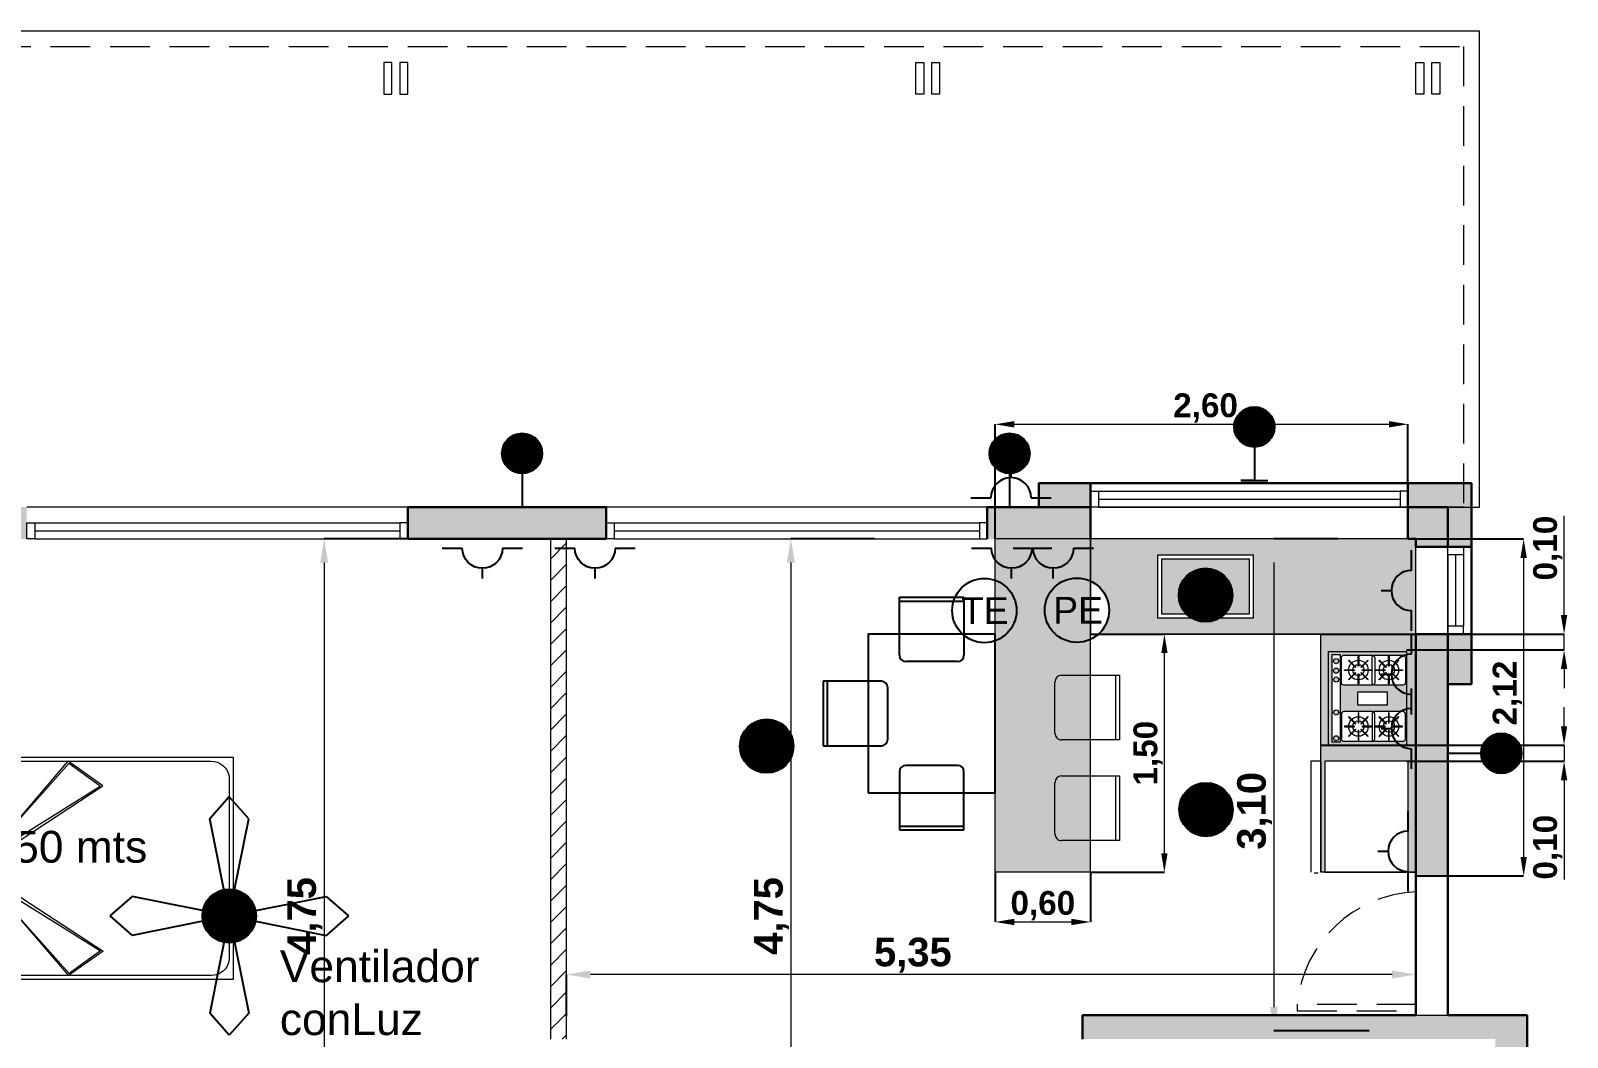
# Model space of a CAD drawing. Header units: millimetres. Extents: x 1554.2 to 1578.6, y 1479.6 to 1518.
# Drawn here: x 1562.52 to 1572.19, y 1493.46 to 1499.79 of the extents above; entities that cross this region are included whole.
import ezdxf

# ---------------------------------------------------------------- set-up
doc = ezdxf.new("R2010")
doc.units = ezdxf.units.MM
doc.linetypes.add('HIDDEN', pattern=[0.375, 0.25, -0.125])
for name, color, linetype, lineweight in [('0.1', 50, 'Continuous', 0), ('0.2', 40, 'Continuous', 20), ('0.3', 30, 'Continuous', 30), ('0.4', 20, 'Continuous', 40), ('arbol', 106, 'Continuous', 18), ('carpinterias', 140, 'Continuous', 9), ('cotas', 104, 'Continuous', 18), ('gris', 251, 'Continuous', 18), ('madera', 35, 'Continuous', 18), ('rojo muros', 232, 'Continuous', 18)]:
    doc.layers.add(name, color=color, linetype=linetype, lineweight=lineweight)
doc.layers.add('10-INST-ELEC-SIMB', color=6, linetype='Continuous')
doc.styles.add('ARIAL', font='ARIAL.TTF')
doc.styles.add('SANSSERIFBOLD', font='sasb____.pfb')
doc.styles.get("Standard").update_dxf_attribs({"font": 'ARIAL.TTF'})
doc.dimstyles.new('ISO-25', dxfattribs={"dimtxt": 2.5, "dimasz": 2.5, "dimexe": 1.25, "dimexo": 0.625, "dimtad": 1, "dimtxsty": 'Standard', "dimcen": 2.5, "dimadec": 0, "dimazin": 0, "dimtfac": 1, "dimtmove": 0, "dimatfit": 3, "dimfxl": 0, "dimarcsym": 0})

# ---------------------------------------------------------------- blocks, each defined once
blk = doc.blocks.new('cocina.anafe')
for points in [[(0.05, 0.5), (0.65, 0.5), (0.65, 0), (0.05, 0)], [(0.1041, 0.4474), (0.1071, 0.4503), (0.1519, 0.4055), (0.149, 0.4025)], [(0.1657, 0.4746), (0.1699, 0.4746), (0.1699, 0.4112), (0.1657, 0.4112)], [(0.2285, 0.4503), (0.2315, 0.4474), (0.1867, 0.4025), (0.1837, 0.4055)], [(0.4693, 0.4503), (0.4663, 0.4474), (0.5112, 0.4025), (0.5142, 0.4055)], [(0.5321, 0.4746), (0.5279, 0.4746), (0.5279, 0.4112), (0.5321, 0.4112)], [(0.5937, 0.4474), (0.5907, 0.4503), (0.5459, 0.4055), (0.5489, 0.4025)], [(0.0798, 0.3845), (0.0798, 0.3887), (0.1433, 0.3887), (0.1433, 0.3845)], [(0.1071, 0.323), (0.1041, 0.3259), (0.149, 0.3708), (0.1519, 0.3678)], [(0.1699, 0.2987), (0.1657, 0.2987), (0.1657, 0.3621), (0.1699, 0.3621)], [(0.2315, 0.3259), (0.2285, 0.323), (0.1837, 0.3678), (0.1867, 0.3708)], [(0.2558, 0.3887), (0.2558, 0.3845), (0.1924, 0.3845), (0.1924, 0.3887)], [(0.4421, 0.3887), (0.4421, 0.3845), (0.5055, 0.3845), (0.5055, 0.3887)], [(0.4663, 0.3259), (0.4693, 0.323), (0.5142, 0.3678), (0.5112, 0.3708)], [(0.5279, 0.2987), (0.5321, 0.2987), (0.5321, 0.3621), (0.5279, 0.3621)], [(0.5907, 0.323), (0.5937, 0.3259), (0.5489, 0.3708), (0.5459, 0.3678)], [(0.618, 0.3845), (0.618, 0.3887), (0.5546, 0.3887), (0.5546, 0.3845)], [(0.1041, 0.2515), (0.1071, 0.2545), (0.1519, 0.2096), (0.149, 0.2067)], [(0.1657, 0.2788), (0.1699, 0.2788), (0.1699, 0.2153), (0.1657, 0.2153)], [(0.2285, 0.2545), (0.2315, 0.2515), (0.1867, 0.2067), (0.1837, 0.2096)], [(0.4693, 0.2545), (0.4663, 0.2515), (0.5112, 0.2067), (0.5142, 0.2096)], [(0.5321, 0.2788), (0.5279, 0.2788), (0.5279, 0.2153), (0.5321, 0.2153)], [(0.5937, 0.2515), (0.5907, 0.2545), (0.5459, 0.2096), (0.5489, 0.2067)], [(0.0798, 0.1887), (0.0798, 0.1929), (0.1433, 0.1929), (0.1433, 0.1887)], [(0.1071, 0.1271), (0.1041, 0.1301), (0.149, 0.1749), (0.1519, 0.172)], [(0.1699, 0.1028), (0.1657, 0.1028), (0.1657, 0.1663), (0.1699, 0.1663)], [(0.2315, 0.1301), (0.2285, 0.1271), (0.1837, 0.172), (0.1867, 0.1749)], [(0.2558, 0.1929), (0.2558, 0.1887), (0.1924, 0.1887), (0.1924, 0.1929)], [(0.4421, 0.1929), (0.4421, 0.1887), (0.5055, 0.1887), (0.5055, 0.1929)], [(0.4663, 0.1301), (0.4693, 0.1271), (0.5142, 0.172), (0.5112, 0.1749)], [(0.5279, 0.1028), (0.5321, 0.1028), (0.5321, 0.1663), (0.5279, 0.1663)], [(0.5907, 0.1271), (0.5937, 0.1301), (0.5489, 0.1749), (0.5459, 0.172)], [(0.618, 0.1887), (0.618, 0.1929), (0.5546, 0.1929), (0.5546, 0.1887)], [(0.0684, 0.0743), (0.6295, 0.0743), (0.6295, 0.0232), (0.0684, 0.0232)]]:
    blk.add_lwpolyline(points, close=True)
for points in [[(0.0891, 0.4921), (0.2485, 0.4921, -0.414214), (0.2643, 0.4763), (0.2643, 0.2941, -0.414214), (0.2485, 0.2783), (0.0891, 0.2783, -0.414214), (0.0734, 0.2941), (0.0734, 0.4763, -0.414214)], [(0.6087, 0.4921), (0.4493, 0.4921, 0.414214), (0.4336, 0.4763), (0.4336, 0.2941, 0.414214), (0.4493, 0.2783), (0.6087, 0.2783, 0.414214), (0.6245, 0.2941), (0.6245, 0.4763, 0.414214)], [(0.0891, 0.2962), (0.2485, 0.2962, -0.414214), (0.2643, 0.2805), (0.2643, 0.0982, -0.414214), (0.2485, 0.0825), (0.0891, 0.0825, -0.414214), (0.0734, 0.0982), (0.0734, 0.2805, -0.414214)], [(0.6087, 0.2962), (0.4493, 0.2962, 0.414214), (0.4336, 0.2805), (0.4336, 0.0982, 0.414214), (0.4493, 0.0825), (0.6087, 0.0825, 0.414214), (0.6245, 0.0982), (0.6245, 0.2805, 0.414214)]]:
    blk.add_lwpolyline(points, format="xyb", close=True)
at = {"linetype": 'Continuous', "lineweight": 5}
blk.add_lwpolyline([(0.3065, 0.376), (0.3935, 0.376), (0.3935, 0.1866), (0.3065, 0.1866)], close=True, dxfattribs=at)
for centre, radius in [((0.1678, 0.3866), 0.0625), ((0.1678, 0.3866), 0.0364), ((0.53, 0.3866), 0.0625), ((0.53, 0.3866), 0.0364), ((0.1678, 0.1908), 0.0625), ((0.1678, 0.1908), 0.0364), ((0.53, 0.1908), 0.0625), ((0.53, 0.1908), 0.0364), ((0.1108, 0.0485), 0.0166), ((0.1715, 0.0485), 0.0166), ((0.2288, 0.0485), 0.0166), ((0.4395, 0.0485), 0.0166), ((0.6052, 0.0485), 0.0166)]:
    blk.add_circle(centre, radius)
blk = doc.blocks.new('aa')
at = {"layer": 'madera'}
for p, q in [((1233.4372, -214.6685), (1233.8436, -214.6685)), ((1233.4372, -215.0342), (1233.4372, -214.6685)), ((1233.4372, -214.6929), (1233.8436, -214.6929)), ((1233.8436, -214.6685), (1233.8436, -215.0342)), ((1233.803, -215.0749), (1233.4779, -215.0749))]:
    blk.add_line(p, q, dxfattribs=at)
for centre, start, end in [((1233.4779, -215.0342), 180, 270), ((1233.803, -215.0342), 270, 0)]:
    blk.add_arc(centre, 0.0406, start, end, dxfattribs=at)
blk = doc.blocks.new('CAM2')
at = {"layer": '0.1'}
for p, q in [((455.9949, -70.2022), (454.5189, -70.2022)), ((455.1995, -70.3575), (455.4181, -70.2022)), ((455.2157, -70.3597), (455.4139, -70.2167)), ((455.9473, -70.8178), (455.4139, -70.2167)), ((455.9951, -70.8786), (455.4181, -70.2022)), ((455.9949, -70.2022), (455.9953, -71.5522)), ((456.2555, -70.2022), (455.9949, -70.2022)), ((454.4033, -70.302), (454.4033, -71.4525)), ((455.9951, -70.8786), (455.1995, -70.3575)), ((455.9473, -70.8178), (455.2157, -70.3597)), ((455.9951, -70.8786), (455.1976, -71.3986)), ((455.9471, -70.9394), (455.2139, -71.3964)), ((455.9471, -70.9394), (455.4118, -71.5399)), ((455.9951, -70.8786), (455.4154, -71.5522)), ((455.1976, -71.3986), (455.4154, -71.5522)), ((455.2139, -71.3964), (455.4118, -71.5399)), ((454.5167, -71.5522), (455.9953, -71.5522)), ((456.2533, -71.5522), (455.9953, -71.5522))]:
    blk.add_line(p, q, dxfattribs=at)
at = {"layer": '0.1', "lineweight": 0}
blk.add_line((456.3533, -70.3046), (456.3533, -71.4542), dxfattribs=at)
at = {"layer": '0.1'}
blk.add_lwpolyline([(454.3783, -71.5772), (456.3783, -71.5772), (456.3783, -70.1772), (454.3783, -70.1772)], close=True, dxfattribs=at)
at = {"layer": '0.1', "lineweight": 0}
for points in [[(456.0445, -70.2768), (456.3014, -70.2768), (456.3014, -70.8401), (456.0445, -70.8401)], [(456.0445, -71.4821), (456.3014, -71.4821), (456.3014, -70.9188), (456.0445, -70.9188)]]:
    blk.add_lwpolyline(points, close=True, dxfattribs=at)
at = {"layer": '0.1'}
for centre, radius, start, end in [((454.5182, -70.3183), 0.1161, 89.68244, 171.91819), ((456.2529, -70.3026), 0.1004, 358.83225, 88.52947), ((454.5142, -71.4407), 0.1115, 186.04566, 271.28188), ((456.2565, -71.4555), 0.0968, 268.12283, 0.79322)]:
    blk.add_arc(centre, radius, start, end, dxfattribs=at)
at = {"layer": 'madera'}
for points in [[(455.9781, -70.1272), (456.3781, -70.1272), (456.3781, -69.7272), (455.9781, -69.7272)], [(455.9781, -71.6272), (456.3781, -71.6272), (456.3781, -72.0272), (455.9781, -72.0272)]]:
    blk.add_lwpolyline(points, close=True, dxfattribs=at)
blk = doc.blocks.new('*D33')
at = {"layer": 'cotas', "color": 0, "linetype": 'Continuous', "lineweight": -2}
for p, q in [((1564.8914, 1496.5945), (1564.3649, 1496.5945)), ((1565.0731, 1491.8445), (1564.3649, 1491.8445))]:
    blk.add_line(p, q, dxfattribs=at)
at = {"layer": 'cotas', "color": 0, "linetype": 'Continuous', "lineweight": 9}
blk.add_line((1564.3649, 1496.4445), (1564.3649, 1491.9945), dxfattribs=at)
at = {"layer": 'cotas', "color": 0, "linetype": 'Continuous'}
for points in [[(1564.3399, 1496.4445), (1564.3899, 1496.4445), (1564.3649, 1496.5945)], [(1564.3399, 1491.9945), (1564.3899, 1491.9945), (1564.3649, 1491.8445)]]:
    blk.add_solid(points, dxfattribs=at)
at = {"layer": 'Defpoints', "color": 0, "linetype": 'Continuous'}
for p in [(1564.8914, 1496.5945), (1564.3649, 1491.8445), (1565.0731, 1491.8445)]:
    blk.add_point(p, dxfattribs=at)
at = {"layer": 'cotas', "linetype": 'Continuous', "insert": (1564.2433, 1494.2195), "char_height": 0.18, "attachment_point": 5, "rotation": 90, "style": 'SANSSERIFBOLD'}
blk.add_mtext('4,75', dxfattribs=at)
blk = doc.blocks.new('*D34')
at = {"layer": 'cotas', "color": 0, "linetype": 'Continuous', "lineweight": -2}
for p, q in [((1567.8311, 1496.5945), (1567.3046, 1496.5945)), ((1568.0128, 1491.8445), (1567.3046, 1491.8445))]:
    blk.add_line(p, q, dxfattribs=at)
at = {"layer": 'cotas', "color": 0, "linetype": 'Continuous', "lineweight": 9}
blk.add_line((1567.3046, 1496.4445), (1567.3046, 1491.9945), dxfattribs=at)
at = {"layer": 'cotas', "color": 0, "linetype": 'Continuous'}
for points in [[(1567.2796, 1496.4445), (1567.3296, 1496.4445), (1567.3046, 1496.5945)], [(1567.2796, 1491.9945), (1567.3296, 1491.9945), (1567.3046, 1491.8445)]]:
    blk.add_solid(points, dxfattribs=at)
at = {"layer": 'Defpoints', "color": 0, "linetype": 'Continuous'}
for p in [(1567.8311, 1496.5945), (1567.3046, 1491.8445), (1568.0128, 1491.8445)]:
    blk.add_point(p, dxfattribs=at)
at = {"layer": 'cotas', "linetype": 'Continuous', "insert": (1567.183, 1494.2195), "char_height": 0.18, "attachment_point": 5, "rotation": 90, "style": 'SANSSERIFBOLD'}
blk.add_mtext('4,75', dxfattribs=at)
blk = doc.blocks.new('*D39')
at = {"layer": 'cotas', "color": 0, "linetype": 'Continuous', "lineweight": -2}
for p, q in [((1570.75, 1496.5945), (1570.3471, 1496.5945)), ((1570.9466, 1493.4953), (1570.3471, 1493.4953))]:
    blk.add_line(p, q, dxfattribs=at)
at = {"layer": 'cotas', "color": 0, "linetype": 'Continuous', "lineweight": 9}
blk.add_line((1570.3471, 1496.4445), (1570.3471, 1493.6453), dxfattribs=at)
at = {"layer": 'cotas', "color": 0, "linetype": 'Continuous'}
for points in [[(1570.3221, 1496.4445), (1570.3721, 1496.4445), (1570.3471, 1496.5945)], [(1570.3221, 1493.6453), (1570.3721, 1493.6453), (1570.3471, 1493.4953)]]:
    blk.add_solid(points, dxfattribs=at)
at = {"layer": 'Defpoints', "color": 0, "linetype": 'Continuous'}
for p in [(1570.75, 1496.5945), (1570.3471, 1493.4953), (1570.9466, 1493.4953)]:
    blk.add_point(p, dxfattribs=at)
at = {"layer": 'cotas', "linetype": 'Continuous', "insert": (1570.2255, 1494.8815), "char_height": 0.18, "attachment_point": 5, "rotation": 90, "style": 'SANSSERIFBOLD'}
blk.add_mtext('3,10', dxfattribs=at)
blk = doc.blocks.new('*D42')
at = {"layer": 'cotas', "color": 0, "linetype": 'Continuous', "lineweight": -2}
for p, q in [((1565.8914, 1493.5891), (1565.8914, 1493.8507)), ((1571.2414, 1493.5945), (1571.2414, 1493.8507))]:
    blk.add_line(p, q, dxfattribs=at)
at = {"layer": 'cotas', "color": 0, "linetype": 'Continuous', "lineweight": 9}
blk.add_line((1571.0914, 1493.8507), (1566.0414, 1493.8507), dxfattribs=at)
at = {"layer": 'cotas', "color": 0, "linetype": 'Continuous'}
for points in [[(1566.0414, 1493.8757), (1566.0414, 1493.8257), (1565.8914, 1493.8507)], [(1571.0914, 1493.8757), (1571.0914, 1493.8257), (1571.2414, 1493.8507)]]:
    blk.add_solid(points, dxfattribs=at)
at = {"layer": 'Defpoints', "color": 0, "linetype": 'Continuous'}
for p in [(1565.8914, 1493.8507), (1565.8914, 1493.5891), (1571.2414, 1493.5945)]:
    blk.add_point(p, dxfattribs=at)
at = {"layer": 'cotas', "linetype": 'Continuous', "insert": (1568.0728, 1493.9723), "char_height": 0.18, "attachment_point": 5, "style": 'SANSSERIFBOLD'}
blk.add_mtext('5,35', dxfattribs=at)
blk = doc.blocks.new('SEPLN523')
at = {"color": 0}
blk.add_line((0.001, 0.293), (0.001, 0.208), dxfattribs=at)
at = {"color": 0, "linetype": 'Continuous'}
for p, q in [((-0.337, 0.039), (-0.168, 0.039)), ((0.17, 0.039), (0.339, 0.039))]:
    blk.add_line(p, q, dxfattribs=at)
blk.add_arc((0.001, 0.039), 0.169, 0, 180, dxfattribs=at)
blk = doc.blocks.new('SEPLN504')
at = {"color": 0, "const_width": 0.169}
blk.add_lwpolyline([(-0.0819, 0.0121, 1), (0.0871, 0.0121, 1)], format="xyb", close=True, dxfattribs=at)
at = {"color": 0}
blk.add_circle((0.0026, 0.0121), 0.169, dxfattribs=at)
blk = doc.blocks.new('SEPLN502')
at = {"color": 0}
for p, q in [((0, 0.2535), (0, 0)), ((-0.0845, 0), (0.0845, 0)), ((0, 0), (-0.0845, 0))]:
    blk.add_line(p, q, dxfattribs=at)
at = {"color": 0, "const_width": 0.12675}
blk.add_lwpolyline([(-0.063375, 0.338, 1), (0.063375, 0.338, 1)], format="xyb", close=True, dxfattribs=at)
at = {"color": 0}
blk.add_circle((0, 0.338), 0.12675, dxfattribs=at)
blk = doc.blocks.new('SEPLN517')
at = {"color": 0}
blk.add_circle((0, 0), 0.27, dxfattribs=at)
at = {"color": 0, "style": 'ARIAL'}
blk.add_text('PE', height=0.2239, dxfattribs=at).set_placement((-0.199, -0.112))
blk = doc.blocks.new('SEPLN521')
at = {"color": 0}
blk.add_circle((0, 0), 0.27, dxfattribs=at)
at = {"color": 0, "style": 'ARIAL'}
blk.add_text('TE', height=0.2239, dxfattribs=at).set_placement((-0.196, -0.112))
blk = doc.blocks.new('*D45')
at = {"layer": 'cotas', "color": 0, "linetype": 'Continuous', "lineweight": 0}
for p, q in [((1572.1746, 1496.1145), (1572.1746, 1496.7396)), ((1572.1746, 1495.8945), (1572.1746, 1495.9945)), ((1572.1746, 1495.7745), (1572.1746, 1495.6545))]:
    blk.add_line(p, q, dxfattribs=at)
at = {"layer": 'cotas', "color": 0, "linetype": 'Continuous', "lineweight": -2}
for p, q in [((1570.6414, 1495.9945), (1572.1746, 1495.9945)), ((1571.1827, 1495.8945), (1572.1746, 1495.8945))]:
    blk.add_line(p, q, dxfattribs=at)
at = {"layer": 'cotas', "color": 0, "linetype": 'Continuous'}
for points in [[(1572.1546, 1496.1145), (1572.1946, 1496.1145), (1572.1746, 1495.9945)], [(1572.1546, 1495.7745), (1572.1946, 1495.7745), (1572.1746, 1495.8945)]]:
    blk.add_solid(points, dxfattribs=at)
at = {"layer": 'Defpoints', "color": 0, "linetype": 'Continuous'}
for p in [(1570.6414, 1495.9945), (1571.1827, 1495.8945), (1572.1746, 1495.8945)]:
    blk.add_point(p, dxfattribs=at)
at = {"layer": 'cotas', "linetype": 'Continuous', "insert": (1572.0716, 1496.5364), "char_height": 0.15, "attachment_point": 5, "rotation": 90, "style": 'SANSSERIFBOLD'}
blk.add_mtext('0,10', dxfattribs=at)
blk = doc.blocks.new('*D46')
at = {"layer": 'cotas', "color": 0, "linetype": 'Continuous', "lineweight": 0}
for p, q in [((1572.1746, 1495.4145), (1572.1746, 1495.5345)), ((1572.1746, 1495.2945), (1572.1746, 1495.1945)), ((1572.1746, 1495.0745), (1572.1746, 1494.4494))]:
    blk.add_line(p, q, dxfattribs=at)
at = {"layer": 'cotas', "color": 0, "linetype": 'Continuous', "lineweight": -2}
for p, q in [((1570.6414, 1495.2945), (1572.1746, 1495.2945)), ((1571.1827, 1495.1945), (1572.1746, 1495.1945))]:
    blk.add_line(p, q, dxfattribs=at)
at = {"layer": 'cotas', "color": 0, "linetype": 'Continuous'}
for points in [[(1572.1546, 1495.4145), (1572.1946, 1495.4145), (1572.1746, 1495.2945)], [(1572.1546, 1495.0745), (1572.1946, 1495.0745), (1572.1746, 1495.1945)]]:
    blk.add_solid(points, dxfattribs=at)
at = {"layer": 'Defpoints', "color": 0, "linetype": 'Continuous'}
for p in [(1570.6414, 1495.2945), (1571.1827, 1495.1945), (1572.1746, 1495.1945)]:
    blk.add_point(p, dxfattribs=at)
at = {"layer": 'cotas', "linetype": 'Continuous', "insert": (1572.0716, 1494.6526), "char_height": 0.15, "attachment_point": 5, "rotation": 90, "style": 'SANSSERIFBOLD'}
blk.add_mtext('0,10', dxfattribs=at)
blk = doc.blocks.new('*D47')
at = {"layer": 'cotas', "color": 0, "linetype": 'Continuous', "lineweight": -2}
for p, q in [((1568.5914, 1496.5945), (1568.5914, 1497.3159)), ((1571.1914, 1496.5945), (1571.1914, 1497.3159))]:
    blk.add_line(p, q, dxfattribs=at)
at = {"layer": 'cotas', "color": 0, "linetype": 'Continuous', "lineweight": 0}
blk.add_line((1568.7114, 1497.3159), (1571.0714, 1497.3159), dxfattribs=at)
at = {"layer": 'cotas', "color": 0, "linetype": 'Continuous'}
for points in [[(1568.7114, 1497.3359), (1568.7114, 1497.2959), (1568.5914, 1497.3159)], [(1571.0714, 1497.3359), (1571.0714, 1497.2959), (1571.1914, 1497.3159)]]:
    blk.add_solid(points, dxfattribs=at)
at = {"layer": 'Defpoints', "color": 0, "linetype": 'Continuous'}
for p in [(1571.1914, 1497.3159), (1568.5914, 1496.5945), (1571.1914, 1496.5945)]:
    blk.add_point(p, dxfattribs=at)
at = {"layer": 'cotas', "linetype": 'Continuous', "insert": (1569.9164, 1497.4189), "char_height": 0.15, "attachment_point": 5, "style": 'SANSSERIFBOLD'}
blk.add_mtext('2,60', dxfattribs=at)
blk = doc.blocks.new('*D48')
at = {"layer": 'cotas', "color": 0, "linetype": 'Continuous', "lineweight": -2}
for p, q in [((1568.5914, 1494.4945), (1568.5914, 1494.1816)), ((1569.1914, 1494.4945), (1569.1914, 1494.1816))]:
    blk.add_line(p, q, dxfattribs=at)
at = {"layer": 'cotas', "color": 0, "linetype": 'Continuous', "lineweight": 0}
blk.add_line((1568.7114, 1494.1816), (1569.0714, 1494.1816), dxfattribs=at)
at = {"layer": 'cotas', "color": 0, "linetype": 'Continuous'}
for points in [[(1568.7114, 1494.2016), (1568.7114, 1494.1616), (1568.5914, 1494.1816)], [(1569.0714, 1494.2016), (1569.0714, 1494.1616), (1569.1914, 1494.1816)]]:
    blk.add_solid(points, dxfattribs=at)
at = {"layer": 'Defpoints', "color": 0, "linetype": 'Continuous'}
for p in [(1568.5914, 1494.4945), (1569.1914, 1494.4945), (1569.1914, 1494.1816)]:
    blk.add_point(p, dxfattribs=at)
at = {"layer": 'cotas', "linetype": 'Continuous', "insert": (1568.8914, 1494.2846), "char_height": 0.15, "attachment_point": 5, "style": 'SANSSERIFBOLD'}
blk.add_mtext('0,60', dxfattribs=at)
blk = doc.blocks.new('*D49')
at = {"layer": 'cotas', "color": 0, "linetype": 'Continuous', "lineweight": -2}
for p, q in [((1569.1914, 1495.9945), (1569.6571, 1495.9945)), ((1569.1914, 1494.4945), (1569.6571, 1494.4945))]:
    blk.add_line(p, q, dxfattribs=at)
at = {"layer": 'cotas', "color": 0, "linetype": 'Continuous', "lineweight": 0}
blk.add_line((1569.6571, 1494.6145), (1569.6571, 1495.8745), dxfattribs=at)
at = {"layer": 'cotas', "color": 0, "linetype": 'Continuous'}
for points in [[(1569.6371, 1495.8745), (1569.6771, 1495.8745), (1569.6571, 1495.9945)], [(1569.6371, 1494.6145), (1569.6771, 1494.6145), (1569.6571, 1494.4945)]]:
    blk.add_solid(points, dxfattribs=at)
at = {"layer": 'Defpoints', "color": 0, "linetype": 'Continuous'}
for p in [(1569.1914, 1495.9945), (1569.6571, 1495.9945), (1569.1914, 1494.4945)]:
    blk.add_point(p, dxfattribs=at)
at = {"layer": 'cotas', "linetype": 'Continuous', "insert": (1569.5541, 1495.2445), "char_height": 0.15, "attachment_point": 5, "rotation": 90, "style": 'SANSSERIFBOLD'}
blk.add_mtext('1,50', dxfattribs=at)
blk = doc.blocks.new('*D59')
at = {"layer": 'cotas', "color": 0, "linetype": 'Continuous', "lineweight": -2}
for p, q in [((1571.2414, 1496.5945), (1571.9199, 1496.5945)), ((1571.2414, 1494.4714), (1571.9199, 1494.4714))]:
    blk.add_line(p, q, dxfattribs=at)
at = {"layer": 'cotas', "color": 0, "linetype": 'Continuous', "lineweight": 0}
blk.add_line((1571.9199, 1496.4745), (1571.9199, 1494.5914), dxfattribs=at)
at = {"layer": 'cotas', "color": 0, "linetype": 'Continuous'}
for points in [[(1571.8999, 1496.4745), (1571.9399, 1496.4745), (1571.9199, 1496.5945)], [(1571.8999, 1494.5914), (1571.9399, 1494.5914), (1571.9199, 1494.4714)]]:
    blk.add_solid(points, dxfattribs=at)
at = {"layer": 'Defpoints', "color": 0, "linetype": 'Continuous'}
for p in [(1571.2414, 1496.5945), (1571.2414, 1494.4714), (1571.9199, 1494.4714)]:
    blk.add_point(p, dxfattribs=at)
at = {"layer": 'cotas', "linetype": 'Continuous', "insert": (1571.8169, 1495.6234), "char_height": 0.15, "attachment_point": 5, "rotation": 90, "style": 'SANSSERIFBOLD'}
blk.add_mtext('2,12', dxfattribs=at)

msp = doc.modelspace()

# ---------------------------------------------------------------- hatches: boundary and pattern name
at = {"layer": 'gris'}
h = msp.add_hatch(dxfattribs=at)
h.set_pattern_fill('LINE', color=256, scale=0.03, angle=45, style=0)
h.set_pattern_definition([(45, (38.38617, 1.25862), (-0.067351921, 0.067351921), [])])
h.paths.add_polyline_path([(1565.8914, 1496.5945), (1565.7914, 1496.5945), (1565.7914, 1493.4445), (1565.8914, 1493.4445)])
h.paths.add_polyline_path([(1565.8914, 1492.6445), (1565.7914, 1492.6445), (1565.7914, 1491.8445), (1565.8914, 1491.8445)])
h = msp.add_hatch(color=256, dxfattribs=at)
h.paths.add_polyline_path([(1569.1914, 1495.3288), (1569.0085, 1495.3288, -0.414214), (1568.9679, 1495.3695), (1568.9679, 1495.6946, -0.414214), (1569.0085, 1495.7352), (1569.1914, 1495.7352), (1569.1914, 1495.9609, -0.547764), (1568.9034, 1496.145, -0.547764), (1569.1914, 1496.329), (1569.1914, 1496.5359), (1569.0841, 1496.5359, -0.96598), (1568.8217, 1496.5359, -0.731591), (1568.5914, 1496.4627), (1568.5914, 1496.3339, -0.316689), (1568.7258, 1496.143, -0.316689), (1568.5914, 1495.952), (1568.5914, 1494.4945), (1569.1914, 1494.4945), (1569.1914, 1494.6945), (1569.0085, 1494.6945, -0.414214), (1568.9679, 1494.7352), (1568.9679, 1495.0603, -0.414214), (1569.0085, 1495.1009), (1569.1914, 1495.1009)])
h.paths.add_polyline_path([(1569.1914, 1496.5945), (1568.5914, 1496.5945), (1568.5914, 1496.4627, 0.731591), (1568.8217, 1496.5359), (1568.8306, 1496.5359, 1), (1569.0841, 1496.5359), (1569.1914, 1496.5359)])
h.paths.add_polyline_path([(1569.1914, 1496.329, 0.547764), (1568.9034, 1496.145, 0.547764), (1569.1914, 1495.9609)], flags=17)
h.paths.add_polyline_path([(1568.7258, 1496.143, 0.316689), (1568.5914, 1496.3339), (1568.5914, 1495.952, 0.316689)], flags=17)
h.paths.add_polyline_path([(1569.1914, 1495.7352), (1569.0085, 1495.7352, 0.414214), (1568.9679, 1495.6946), (1568.9679, 1495.3695, 0.414214), (1569.0085, 1495.3288), (1569.1914, 1495.3288)], flags=17)
h.paths.add_polyline_path([(1569.1914, 1495.1009), (1569.0085, 1495.1009, 0.414214), (1568.9679, 1495.0603), (1568.9679, 1494.7352, 0.414214), (1569.0085, 1494.6945), (1569.1914, 1494.6945)], flags=17)
h.paths.add_polyline_path([(1568.915, 1496.019), (1569.3119, 1496.019), (1569.3119, 1496.2709), (1568.915, 1496.2709)], flags=9)
h.paths.add_polyline_path([(1568.3338, 1496.017), (1568.7175, 1496.017), (1568.7175, 1496.2689), (1568.3338, 1496.2689)], flags=9)
h = msp.add_hatch(color=256, dxfattribs=at)
h.paths.add_polyline_path([(1571.2414, 1496.5945), (1569.1914, 1496.5945), (1569.1914, 1496.329, -0.292186), (1569.309, 1496.145, -0.21206), (1569.2422, 1495.9945), (1571.2414, 1495.9945)])
h.paths.add_polyline_path([(1570.2164, 1496.0945), (1570.002, 1496.0945, -0.271933), (1569.8308, 1496.0945), (1569.6164, 1496.0945), (1569.6164, 1496.4945), (1570.2164, 1496.4945)], flags=16)
h.paths.add_polyline_path([(1570.1914, 1496.1195), (1569.6414, 1496.1195), (1569.6414, 1496.4695), (1570.1914, 1496.4695)], flags=0)
h.paths.add_polyline_path([(1570.0009, 1496.2402, -1), (1569.8319, 1496.2402, -1)], flags=0)
h = msp.add_hatch(color=256, dxfattribs=at)
h.paths.add_polyline_path([(1571.2133, 1495.9945), (1570.6414, 1495.9945), (1570.6414, 1495.1945), (1570.6422, 1495.1945), (1570.6422, 1494.4945), (1570.6672, 1494.4945), (1570.6672, 1495.1945), (1571.1922, 1495.1945), (1571.1922, 1494.4945), (1571.2414, 1494.4945), (1571.2414, 1495.9945), (1571.2133, 1495.9945), (1571.2133, 1495.8683, 0.09497), (1571.1664, 1495.8594, -0.283068), (1571.1749, 1495.8455), (1571.1749, 1495.689, -0.414214), (1571.1594, 1495.6735), (1571.1063, 1495.6735, 0.256314), (1571.2133, 1495.6148), (1571.2133, 1495.526, 0.139025), (1571.1467, 1495.5071), (1571.1594, 1495.5071, -0.414214), (1571.1749, 1495.4917), (1571.1749, 1495.3351, -0.414214), (1571.1594, 1495.3196), (1570.9803, 1495.3196, -0.111742), (1570.9737, 1495.3211, -0.111742), (1570.967, 1495.3196), (1570.7879, 1495.3196, -0.414214), (1570.7724, 1495.3351), (1570.7724, 1495.4917, -0.414214), (1570.7879, 1495.5071), (1570.967, 1495.5071, -0.111742), (1570.9737, 1495.5056, -0.111742), (1570.9803, 1495.5071), (1571.1467, 1495.5071, -0.139025), (1571.2133, 1495.526), (1571.2133, 1495.6148, -0.256314), (1571.1063, 1495.6735), (1570.9803, 1495.6735, -0.111742), (1570.9737, 1495.675, -0.111742), (1570.967, 1495.6735), (1570.7879, 1495.6735, -0.414214), (1570.7724, 1495.689), (1570.7724, 1495.8455, -0.414214), (1570.7879, 1495.861), (1570.967, 1495.861, -0.111742), (1570.9737, 1495.8595, -0.111742), (1570.9803, 1495.861), (1571.1594, 1495.861, -0.117383), (1571.1664, 1495.8594, -0.09497), (1571.2133, 1495.8683)])
h.paths.add_polyline_path([(1570.7645, 1495.8659), (1570.7645, 1495.3147), (1570.7142, 1495.3147), (1570.7142, 1495.8659)], flags=16)
h.paths.add_polyline_path([(1570.7553, 1495.8243, -1), (1570.7227, 1495.8243, -1)], flags=0)
h.paths.add_polyline_path([(1570.7553, 1495.7646, -1), (1570.7227, 1495.7646, -1)], flags=0)
h.paths.add_polyline_path([(1570.7553, 1495.7084, -1), (1570.7227, 1495.7084, -1)], flags=0)
h.paths.add_polyline_path([(1570.8747, 1495.632), (1571.0608, 1495.632), (1571.0608, 1495.5465), (1570.8747, 1495.5465)], flags=16)
h.paths.add_polyline_path([(1570.7553, 1495.5014, -1), (1570.7227, 1495.5014, -1)], flags=0)
h.paths.add_polyline_path([(1570.7553, 1495.3385, -1), (1570.7227, 1495.3385, -1)], flags=0)
at = {"layer": 'rojo muros'}
h = msp.add_hatch(color=256, dxfattribs=at)
h.paths.add_polyline_path([(1569.1914, 1496.9445), (1568.8664, 1496.9445), (1568.8664, 1496.7945), (1569.1914, 1496.7945)])
h.paths.add_polyline_path([(1571.5414, 1496.9445), (1571.4414, 1496.9445), (1571.1914, 1496.9445), (1571.1914, 1496.7945), (1571.4414, 1496.7945), (1571.5414, 1496.7945)])
h.paths.add_polyline_path([(1571.5914, 1496.9445), (1571.5414, 1496.9445), (1571.5414, 1496.7945), (1571.5914, 1496.7945)])
h.paths.add_polyline_path([(1571.5914, 1496.7945), (1571.4414, 1496.7945), (1571.4414, 1496.5445), (1571.5914, 1496.5445)])
h.paths.add_polyline_path([(1571.5914, 1495.9945), (1571.4414, 1495.9945), (1571.4414, 1495.6799), (1571.5914, 1495.6799)])
h = msp.add_hatch(color=256, dxfattribs=at)
h.paths.add_polyline_path([(1571.4414, 1496.7945), (1571.1914, 1496.7945), (1571.1914, 1496.5945), (1571.2414, 1496.5945), (1571.2414, 1496.5445), (1571.4414, 1496.5445)])
h.paths.add_polyline_path([(1571.9414, 1491.8445), (1571.6914, 1491.8445), (1571.6914, 1491.6945), (1571.9414, 1491.6945)])
h.paths.add_polyline_path([(1571.6914, 1491.8445), (1571.6414, 1491.8445), (1571.6414, 1491.7445), (1571.6664, 1491.7445), (1571.6664, 1491.6945), (1571.6914, 1491.6945)])
h.paths.add_polyline_path([(1571.6414, 1491.8445), (1571.0414, 1491.8445), (1571.0414, 1491.7445), (1571.0164, 1491.7445), (1571.0164, 1491.6945), (1571.6664, 1491.6945), (1571.6664, 1491.7445), (1571.6414, 1491.7445)])
h.paths.add_polyline_path([(1571.0414, 1491.8445), (1570.9914, 1491.8445), (1570.9914, 1491.6945), (1571.0164, 1491.6945), (1571.0164, 1491.7445), (1571.0414, 1491.7445)])
h.paths.add_polyline_path([(1570.9914, 1491.8445), (1568.8914, 1491.8445), (1568.8914, 1491.6945), (1569.6414, 1491.6945), (1569.6414, 1488.4945), (1568.8914, 1488.4945), (1568.8914, 1488.3445), (1569.7914, 1488.3445), (1569.7914, 1491.6945), (1570.9914, 1491.6945)])
h.paths.add_polyline_path([(1568.0414, 1491.6945), (1568.0914, 1491.6945), (1568.0914, 1491.8445), (1566.7414, 1491.8445), (1566.7414, 1491.6945), (1567.8914, 1491.6945), (1567.8914, 1488.6945), (1567.1664, 1488.6945), (1567.1664, 1488.5445), (1567.8914, 1488.5445), (1567.8914, 1488.3445), (1568.0914, 1488.3445), (1568.0914, 1488.4945), (1568.0414, 1488.4945)])
h.paths.add_polyline_path([(1566.3664, 1488.6945), (1565.9414, 1488.6945), (1565.9414, 1489.6945), (1565.7914, 1489.6945), (1565.7914, 1488.5445), (1566.3664, 1488.5445)])
h.paths.add_polyline_path([(1565.9414, 1491.8445), (1561.7414, 1491.8445), (1561.7378, 1491.94), (1561.5378, 1491.94), (1561.5414, 1491.6445), (1565.7914, 1491.6445), (1565.7914, 1490.5945), (1565.9414, 1490.5945), (1565.9414, 1491.6445)])
h.paths.add_polyline_path([(1561.7414, 1495.7445), (1561.5414, 1495.7445), (1561.5414, 1492.74), (1561.7378, 1492.74)])
h.paths.add_polyline_path([(1562.4914, 1496.7945), (1561.5414, 1496.7945), (1561.5414, 1496.5445), (1561.7414, 1496.5445), (1561.7414, 1496.5945), (1562.4914, 1496.5945)])
h.paths.add_polyline_path([(1566.1414, 1496.7945), (1564.8914, 1496.7945), (1564.8914, 1496.5945), (1566.1414, 1496.5945)])
h.paths.add_polyline_path([(1569.1914, 1496.7945), (1568.5414, 1496.7945), (1568.5414, 1496.5945), (1569.1914, 1496.5945)])
h.paths.add_polyline_path([(1571.2414, 1494.4714), (1571.4414, 1494.4714), (1571.4414, 1495.9945), (1571.2414, 1495.9945)])
h.paths.add_polyline_path([(1571.9414, 1493.5945), (1569.1414, 1493.5945), (1569.1414, 1493.4445), (1571.7414, 1493.4445), (1571.7414, 1492.6445), (1571.9414, 1492.6445)])

# ---------------------------------------------------------------- linework, layer by layer
for p, q in [((1567.9882, 1496.2274), (1568.3946, 1496.2274)), ((1567.9882, 1495.8616), (1567.9882, 1496.2274)), ((1567.9882, 1496.203), (1568.3946, 1496.203)), ((1568.3946, 1496.2274), (1568.3946, 1495.8616)), ((1568.354, 1495.821), (1568.0289, 1495.821)), ((1567.5085, 1495.6977), (1567.5085, 1495.2913)), ((1567.8743, 1495.6977), (1567.5085, 1495.6977)), ((1567.5329, 1495.6977), (1567.5329, 1495.2913)), ((1567.9149, 1495.332), (1567.9149, 1495.6571)), ((1567.5085, 1495.2913), (1567.8743, 1495.2913)), ((1567.9882, 1495.1274), (1567.9882, 1494.7616)), ((1568.354, 1495.168), (1568.0289, 1495.168)), ((1568.3946, 1494.7616), (1568.3946, 1495.1274)), ((1567.9882, 1494.786), (1568.3946, 1494.786)), ((1567.9882, 1494.7616), (1568.3946, 1494.7616))]:
    msp.add_line(p, q)
msp.add_lwpolyline([(1567.7914, 1494.9945), (1568.5914, 1494.9945), (1568.5914, 1495.9945), (1567.7914, 1495.9945)], close=True)
for centre, start, end in [((1568.0289, 1495.8616), 180, 270), ((1568.354, 1495.8616), 270, 0), ((1567.8743, 1495.6571), 360, 90), ((1567.8743, 1495.332), 270, 360), ((1568.0289, 1495.1274), 90, 180), ((1568.354, 1495.1274), 360, 90)]:
    msp.add_arc(centre, 0.0406, start, end)
at = {"layer": '0.1', "linetype": 'HIDDEN'}
for p, q in [((1561.1414, 1499.6945), (1571.5414, 1499.6945)), ((1571.5414, 1499.6945), (1571.5414, 1496.7945)), ((1571.5414, 1496.7945), (1571.4414, 1496.7945))]:
    msp.add_line(p, q, dxfattribs=at)
at = {"layer": '0.1'}
for p, q in [((1564.8914, 1496.7945), (1562.4914, 1496.7945)), ((1568.5414, 1496.7945), (1566.1414, 1496.7945)), ((1571.1914, 1496.7945), (1569.1914, 1496.7945)), ((1571.4414, 1495.9945), (1571.4414, 1496.5445))]:
    msp.add_line(p, q, dxfattribs=at)
at = {"layer": '0.2'}
for p, q in [((1565.7914, 1493.4445), (1565.7914, 1496.5945)), ((1565.8914, 1493.4445), (1565.8914, 1496.5945)), ((1568.5914, 1494.4945), (1568.5914, 1496.5945)), ((1569.1914, 1494.4945), (1569.1914, 1496.5945)), ((1570.6414, 1495.9945), (1569.1914, 1495.9945)), ((1570.6414, 1494.4945), (1570.6414, 1495.9945)), ((1570.5796, 1495.1945), (1570.5796, 1494.4945)), ((1570.6422, 1495.1945), (1570.5796, 1495.1945)), ((1570.6422, 1495.1945), (1570.6422, 1494.4945)), ((1570.6672, 1495.1945), (1570.6672, 1494.4945)), ((1571.1922, 1495.1945), (1570.6672, 1495.1945)), ((1571.1922, 1494.4945), (1571.1922, 1495.1945)), ((1569.1914, 1494.4945), (1568.5914, 1494.4945)), ((1570.6262, 1494.49), (1570.6012, 1494.49)), ((1571.2414, 1494.4945), (1570.6414, 1494.4945)), ((1570.6672, 1494.4945), (1571.1922, 1494.4945))]:
    msp.add_line(p, q, dxfattribs=at)
at = {"layer": '0.2', "linetype": 'Continuous', "lineweight": 15, "ltscale": 0.07}
for points in [[(1570.2164, 1496.0945), (1569.6164, 1496.0945), (1569.6164, 1496.4945), (1570.2164, 1496.4945)], [(1570.1914, 1496.1195), (1569.6414, 1496.1195), (1569.6414, 1496.4695), (1570.1914, 1496.4695)]]:
    msp.add_lwpolyline(points, close=True, dxfattribs=at)
at = {"layer": '0.3'}
for p, q in [((1564.8914, 1496.5945), (1564.8914, 1496.7945)), ((1564.8914, 1496.7945), (1566.1414, 1496.7945)), ((1566.1414, 1496.5945), (1566.1414, 1496.7945)), ((1569.1914, 1496.7945), (1568.5414, 1496.7945)), ((1569.1914, 1496.7945), (1568.5414, 1496.7945)), ((1568.5414, 1496.5945), (1568.5414, 1496.7945)), ((1569.1914, 1496.5945), (1569.1914, 1496.7945)), ((1571.4414, 1496.7945), (1571.1914, 1496.7945)), ((1571.1914, 1496.5945), (1571.1914, 1496.7945)), ((1571.4414, 1496.5445), (1571.4414, 1496.7945)), ((1564.8914, 1496.5945), (1566.1414, 1496.5945)), ((1571.2414, 1496.5945), (1571.1914, 1496.5945)), ((1571.2414, 1496.5445), (1571.2414, 1496.5945)), ((1571.2414, 1496.5445), (1571.4414, 1496.5445)), ((1571.2414, 1493.5945), (1571.2414, 1495.9945)), ((1571.2414, 1495.9945), (1571.4414, 1495.9945)), ((1571.4414, 1493.5945), (1571.4414, 1495.9945)), ((1569.1414, 1493.4445), (1569.1414, 1493.5945)), ((1571.2414, 1493.5945), (1569.1414, 1493.5945)), ((1571.9414, 1493.5945), (1571.4414, 1493.5945)), ((1571.9414, 1492.6445), (1571.9414, 1493.5945))]:
    msp.add_line(p, q, dxfattribs=at)
for points in [[(1568.8664, 1496.7945), (1568.8664, 1496.9445), (1571.4414, 1496.9445), (1571.5914, 1496.9445), (1571.5914, 1495.6799), (1571.4414, 1495.6799)], [(1569.1914, 1496.7945), (1569.1914, 1496.9445)], [(1571.1914, 1496.7945), (1571.1914, 1496.9445)], [(1571.4414, 1496.5445), (1571.5914, 1496.5445)], [(1571.4414, 1495.9945), (1571.5914, 1495.9945)]]:
    msp.add_lwpolyline(points, dxfattribs=at)
at = {"layer": '10-INST-ELEC-SIMB'}
for p, q in [((1563.7664, 1494.9707), (1563.6435, 1494.8309)), ((1563.8893, 1494.8309), (1563.7664, 1494.9707)), ((1563.155, 1494.3424), (1563.0152, 1494.2195)), ((1564.3778, 1494.3424), (1564.5176, 1494.2195)), ((1563.0152, 1494.2195), (1563.155, 1494.0966)), ((1564.5176, 1494.2195), (1564.3778, 1494.0966)), ((1563.7664, 1493.4683), (1563.6435, 1493.6081)), ((1563.8893, 1493.6081), (1563.7664, 1493.4683))]:
    msp.add_line(p, q, dxfattribs=at)
for points in [[(1563.7664, 1494.2195), (1563.6435, 1494.8309)], [(1563.7664, 1494.2195), (1563.8893, 1494.8309)], [(1563.7664, 1494.2195), (1563.155, 1494.3424)], [(1563.7664, 1494.2195), (1564.3778, 1494.3424)], [(1563.7664, 1494.2195), (1563.155, 1494.0966)], [(1563.7664, 1494.2195), (1563.6435, 1493.6081)], [(1563.7664, 1494.2195), (1563.8893, 1493.6081)], [(1563.7664, 1494.2195), (1564.3778, 1494.0966)]]:
    msp.add_lwpolyline(points, dxfattribs=at)
at = {"layer": 'arbol'}
for p, q in [((1571.2414, 1494.4714), (1571.4414, 1494.4714)), ((1571.2414, 1493.5945), (1571.4414, 1493.5945))]:
    msp.add_line(p, q, dxfattribs=at)
for points in [[(1569.1914, 1496.5945), (1568.5914, 1496.5945)], [(1570.6672, 1494.4945), (1571.2414, 1494.4945), (1571.2414, 1495.9945), (1570.6414, 1495.9945)]]:
    msp.add_lwpolyline(points, dxfattribs=at)
msp.add_lwpolyline([(1569.1914, 1495.9945), (1571.2414, 1495.9945), (1571.2414, 1496.5945), (1569.1914, 1496.5945)], close=True, dxfattribs=at)
at = {"layer": 'carpinterias'}
for p, q in [((1569.2414, 1496.8945), (1571.1414, 1496.8945)), ((1569.2414, 1496.8445), (1571.1414, 1496.8445)), ((1569.2414, 1496.7945), (1571.1414, 1496.7945)), ((1562.5414, 1496.6945), (1564.8414, 1496.6945)), ((1562.5414, 1496.6445), (1564.8414, 1496.6445)), ((1566.1914, 1496.6945), (1568.4914, 1496.6945)), ((1566.1914, 1496.6445), (1568.4914, 1496.6445)), ((1562.5414, 1496.5945), (1564.8414, 1496.5945)), ((1566.1914, 1496.5945), (1568.4914, 1496.5945)), ((1571.4414, 1496.4945), (1571.4414, 1496.0445)), ((1571.4914, 1496.4945), (1571.4914, 1496.0445)), ((1571.5414, 1496.4945), (1571.5414, 1496.0445))]:
    msp.add_line(p, q, dxfattribs=at)
for points in [[(1569.2414, 1496.7945), (1569.1914, 1496.7945), (1569.1914, 1496.8945), (1569.2414, 1496.8945)], [(1571.1414, 1496.7945), (1571.1914, 1496.7945), (1571.1914, 1496.8945), (1571.1414, 1496.8945)], [(1562.5414, 1496.5945), (1562.4914, 1496.5945), (1562.4914, 1496.6945), (1562.5414, 1496.6945)], [(1564.8414, 1496.5945), (1564.8914, 1496.5945), (1564.8914, 1496.6945), (1564.8414, 1496.6945)], [(1566.1914, 1496.5945), (1566.1414, 1496.5945), (1566.1414, 1496.6945), (1566.1914, 1496.6945)], [(1568.4914, 1496.5945), (1568.5414, 1496.5945), (1568.5414, 1496.6945), (1568.4914, 1496.6945)], [(1571.4414, 1496.4945), (1571.4414, 1496.5445), (1571.5414, 1496.5445), (1571.5414, 1496.4945)], [(1571.4414, 1496.0445), (1571.4414, 1495.9945), (1571.5414, 1495.9945), (1571.5414, 1496.0445)]]:
    msp.add_lwpolyline(points, close=True, dxfattribs=at)
at = {"layer": 'gris'}
for p, q in [((1561.3414, 1499.7945), (1571.6414, 1499.7945)), ((1571.6414, 1496.7945), (1571.6414, 1499.7945)), ((1571.4414, 1496.7945), (1571.6414, 1496.7945))]:
    msp.add_line(p, q, dxfattribs=at)
at = {"layer": 'madera'}
for points in [[(1564.7914, 1499.3945), (1564.7914, 1499.5945), (1564.7414, 1499.5945), (1564.7414, 1499.3945)], [(1564.8914, 1499.3945), (1564.8914, 1499.5945), (1564.8414, 1499.5945), (1564.8414, 1499.3945)], [(1568.0914, 1499.3945), (1568.0914, 1499.5945), (1568.1414, 1499.5945), (1568.1414, 1499.3945)], [(1568.1914, 1499.3945), (1568.1914, 1499.5945), (1568.2414, 1499.5945), (1568.2414, 1499.3945)], [(1571.2414, 1499.3945), (1571.2414, 1499.5945), (1571.2914, 1499.5945), (1571.2914, 1499.3945)], [(1571.3414, 1499.3945), (1571.3414, 1499.5945), (1571.3914, 1499.5945), (1571.3914, 1499.3945)]]:
    msp.add_lwpolyline(points, close=True, dxfattribs=at)
at = {"layer": 'madera', "linetype": 'HIDDEN'}
msp.add_lwpolyline([(1570.4942, 1493.6223), (1571.2442, 1493.6223), (1571.2442, 1493.6623), (1570.4942, 1493.6623)], close=True, dxfattribs=at)
msp.add_arc((1571.2756, 1493.5881), 0.7848, 92.28785, 174.57344, dxfattribs=at)

# ---------------------------------------------------------------- block references
at = {"linetype": 'Continuous', "rotation": 270}
for p in [(1784.0428, 2729.1725), (1784.0428, 2728.5382)]:
    msp.add_blockref('aa', p, dxfattribs=at)
at = {"layer": '0.1', "linetype": 'Continuous', "lineweight": 5, "xscale": 0.982457514410612, "yscale": 0.9824575144109531, "zscale": 0.9824575144108502, "rotation": 270}
msp.add_blockref('cocina.anafe', (1570.6914, 1495.9331), dxfattribs=at)
at = {"layer": '0.4', "xscale": -1}
msp.add_blockref('CAM2', (2018.1697, 1565.3967), dxfattribs=at)
at = {"layer": '10-INST-ELEC-SIMB'}
for name, p in [('SEPLN502', (1570.2238, 1496.9612)), ('SEPLN502', (1565.6115, 1496.7945)), ('SEPLN502', (1568.682, 1496.7945)), ('SEPLN504', (1569.9138, 1496.2282)), ('SEPLN504', (1567.1495, 1495.277)), ('SEPLN504', (1569.9164, 1494.8776)), ('SEPLN504', (1563.7638, 1494.2074))]:
    msp.add_blockref(name, p, dxfattribs=at)
at = {"layer": '10-INST-ELEC-SIMB', "xscale": 0.75, "yscale": 0.75, "zscale": 0.75}
for name, p in [('SEPLN523', (1568.69, 1496.8238)), ('SEPLN517', (1569.1062, 1496.145)), ('SEPLN521', (1568.523, 1496.143))]:
    msp.add_blockref(name, p, dxfattribs=at)
at = {"layer": '10-INST-ELEC-SIMB', "yscale": 0.75, "zscale": 0.75}
for p, xscale, rotation in [((1565.3606, 1496.5652), -0.75, 180), ((1566.07, 1496.5652), -0.75, 180), ((1568.6943, 1496.5652), -0.75, 180), ((1568.9567, 1496.5652), -0.75, 180), ((1571.2426, 1496.2684), 0.75, 90), ((1571.2426, 1495.7409), 0.75, 90), ((1571.2426, 1495.3986), 0.75, 90), ((1571.2216, 1494.6258), 0.75, 90)]:
    msp.add_blockref('SEPLN523', p, dxfattribs=dict(at, xscale=xscale, rotation=rotation))
at = {"layer": '10-INST-ELEC-SIMB', "rotation": 270}
msp.add_blockref('SEPLN502', (1571.4414, 1495.2434), dxfattribs=at)

# ---------------------------------------------------------------- texts
at = {"layer": '10-INST-ELEC-SIMB', "char_height": 0.2, "attachment_point": 1}
for s, insert in [('h. 1.50 mts', (1561.8684, 1494.7552)), ('Ventilador \\PconLuz', (1564.0855, 1494.0027))]:
    msp.add_mtext_dynamic_manual_height_columns(s, width=5.088828, gutter_width=12.5, heights=[0], dxfattribs=dict(at, insert=insert))

# ---------------------------------------------------------------- dimensions: what is measured, and where the dimension line sits
at = {"layer": 'cotas', "linetype": 'Continuous'}
for base, p1, p2, angle, override, picture, middle in [((1571.1914, 1497.3159), (1568.5914, 1496.5945), (1571.1914, 1496.5945), 180, {"dimtxt": 0.15, "dimasz": 0.12, "dimexe": 0, "dimexo": 0, "dimgap": 0.01, "dimzin": 0, "dimtxsty": 'SANSSERIFBOLD', "dimclrt": 256, "dimlwd": 0}, '*D47', (1569.9164, 1497.3159)), ((1572.1746, 1495.8945), (1570.6414, 1495.9945), (1571.1827, 1495.8945), 90, {"dimtxt": 0.15, "dimasz": 0.12, "dimexe": 0, "dimexo": 0, "dimgap": 0.01, "dimzin": 0, "dimtxsty": 'SANSSERIFBOLD', "dimclrt": 256, "dimlwd": 0}, '*D45', (1572.1746, 1496.5364)), ((1564.3649, 1491.8445), (1564.8914, 1496.5945), (1565.0731, 1491.8445), 90, {"dimtxt": 0.18, "dimasz": 0.15, "dimexe": 0, "dimexo": 0, "dimgap": 0.01, "dimzin": 0, "dimtxsty": 'SANSSERIFBOLD', "dimclrt": 256, "dimlwd": 9}, '*D33', (1564.3649, 1494.2195)), ((1567.3046, 1491.8445), (1567.8311, 1496.5945), (1568.0128, 1491.8445), 90, {"dimtxt": 0.18, "dimasz": 0.15, "dimexe": 0, "dimexo": 0, "dimgap": 0.01, "dimzin": 0, "dimtxsty": 'SANSSERIFBOLD', "dimclrt": 256, "dimlwd": 9}, '*D34', (1567.3046, 1494.2195)), ((1570.3471, 1493.4953), (1570.75, 1496.5945), (1570.9466, 1493.4953), 90, {"dimtxt": 0.18, "dimasz": 0.15, "dimexe": 0, "dimexo": 0, "dimgap": 0.01, "dimzin": 0, "dimtxsty": 'SANSSERIFBOLD', "dimclrt": 256, "dimlwd": 9}, '*D39', (1570.3471, 1494.8815)), ((1571.9199, 1494.4714), (1571.2414, 1496.5945), (1571.2414, 1494.4714), 90, {"dimtxt": 0.15, "dimasz": 0.12, "dimexe": 0, "dimexo": 0, "dimgap": 0.01, "dimzin": 0, "dimtxsty": 'SANSSERIFBOLD', "dimclrt": 256, "dimlwd": 0}, '*D59', (1571.9199, 1495.6234)), ((1569.6571, 1495.9945), (1569.1914, 1494.4945), (1569.1914, 1495.9945), 270, {"dimtxt": 0.15, "dimasz": 0.12, "dimexe": 0, "dimexo": 0, "dimgap": 0.01, "dimzin": 0, "dimtxsty": 'SANSSERIFBOLD', "dimclrt": 256, "dimlwd": 0}, '*D49', (1569.6571, 1495.2445)), ((1572.1746, 1495.1945), (1570.6414, 1495.2945), (1571.1827, 1495.1945), 90, {"dimtxt": 0.15, "dimasz": 0.12, "dimexe": 0, "dimexo": 0, "dimgap": 0.01, "dimzin": 0, "dimtxsty": 'SANSSERIFBOLD', "dimclrt": 256, "dimlwd": 0}, '*D46', (1572.1746, 1494.6526)), ((1569.1914, 1494.1816), (1568.5914, 1494.4945), (1569.1914, 1494.4945), 180, {"dimtxt": 0.15, "dimasz": 0.12, "dimexe": 0, "dimexo": 0, "dimgap": 0.01, "dimzin": 0, "dimtxsty": 'SANSSERIFBOLD', "dimclrt": 256, "dimlwd": 0}, '*D48', (1568.8914, 1494.1816))]:
    dim = msp.add_linear_dim(base=base, p1=p1, p2=p2, angle=angle, dimstyle='ISO-25', override=override, dxfattribs=at)
    dim.commit()
    dim.dimension.update_dxf_attribs({"geometry": picture, "text_midpoint": middle, "dimtype": 160})
dim = msp.add_linear_dim(base=(1565.8914, 1493.8507), p1=(1571.2414, 1493.5945), p2=(1565.8914, 1493.5891), dimstyle='ISO-25', override={"dimtxt": 0.18, "dimasz": 0.15, "dimexe": 0, "dimexo": 0, "dimgap": 0.01, "dimzin": 0, "dimtxsty": 'SANSSERIFBOLD', "dimclrt": 256, "dimlwd": 9}, dxfattribs=at)
dim.commit()
dim.dimension.update_dxf_attribs({"geometry": '*D42', "text_midpoint": (1568.0728, 1493.8507), "dimtype": 160})

doc.saveas('drawing.dxf')
